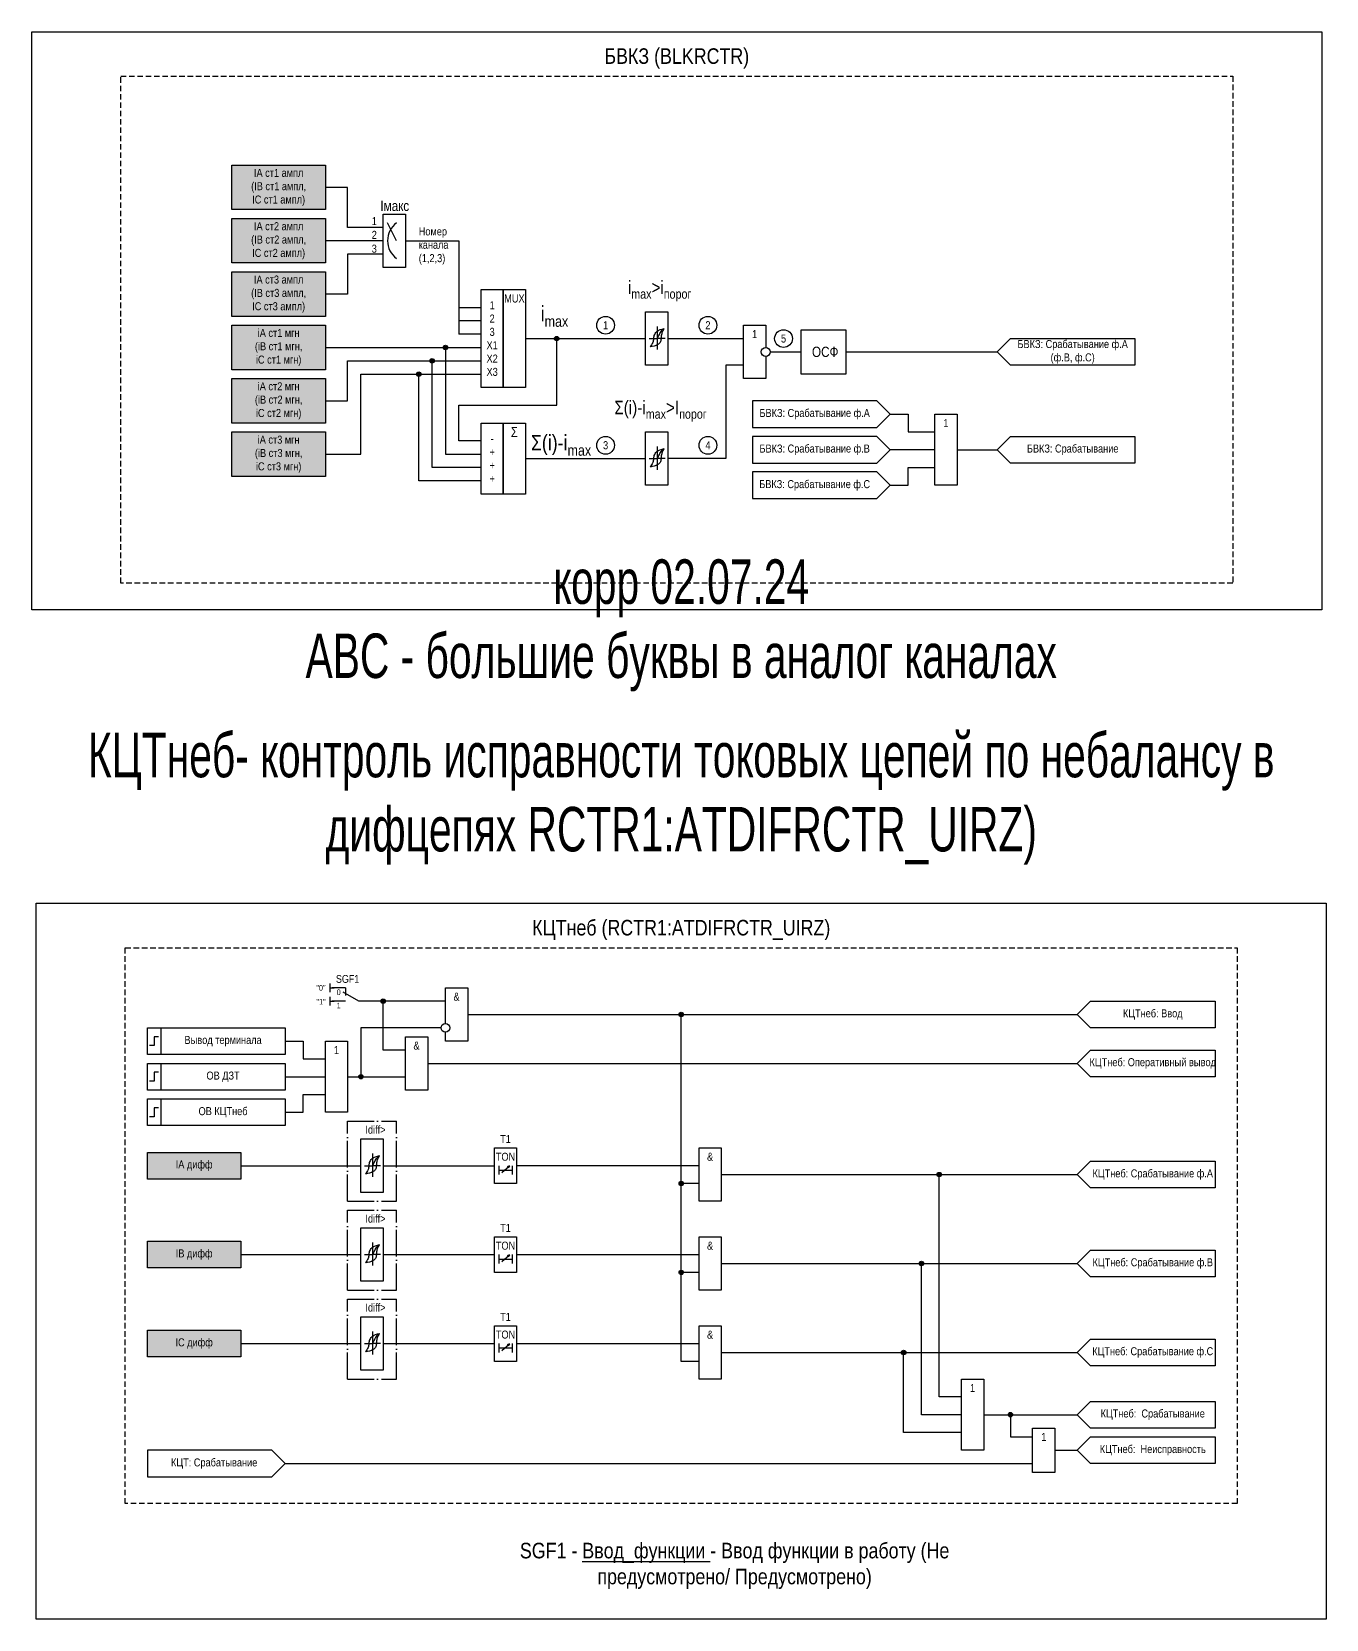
# Model space of a CAD drawing. Header units: millimetres. Extents: x -2824 to 4649, y -997 to 959.
# Drawn here: x 4357 to 4648, y -808 to -451 of the extents above; entities that cross this region are included whole.
import ezdxf
from ezdxf.enums import TextEntityAlignment as Align

# ---------------------------------------------------------------- set-up
doc = ezdxf.new("R2010")
doc.units = ezdxf.units.MM
doc.linetypes.add('ACAD_ISO04W100', pattern=[30, 24, -3, 0, -3])
doc.linetypes.add('штриховая2', pattern=[0.375, 0.25, -0.125])
doc.layers.add('Основная', color=7, linetype='Continuous')
doc.styles.add('1.8_Gost_RD', font='ARIALN.TTF', dxfattribs={"height": 1.8})
doc.styles.add('2.5_Gost_RD', font='ARIALN.TTF', dxfattribs={"height": 2.5})
doc.styles.add('3.5_Gost_RD', font='ARIALN.TTF', dxfattribs={"height": 3.5})
doc.styles.add('Вывод', font='ARIALN.TTF', dxfattribs={"height": 2.5})
doc.styles.add('Компонент', font='ARIALN.TTF', dxfattribs={"height": 3.5})

# ---------------------------------------------------------------- blocks, each defined once
blk = doc.blocks.new('Точка')
at = {"ltscale": 100}
h = blk.add_hatch(color=256, dxfattribs=at)
h.dxf.hatch_style = 1
edge = h.paths.add_edge_path()
edge.add_arc((0, 0), 0.5, 0, 360)
blk.add_circle((0, 0), 0.5, dxfattribs=at)
blk = doc.blocks.new('*U24')
at = {"layer": 'Основная', "linetype": 'ACAD_ISO04W100', "ltscale": 0.25}
for p, q in [((0, 0), (11, 0)), ((0, -18), (0, 0)), ((11, -18), (11, 0)), ((0, -18), (11, -18))]:
    blk.add_line(p, q, dxfattribs=at)
at = {"layer": 'Основная', "style": 'Компонент'}
blk.add_attdef('ОУ', text='', height=3.5, dxfattribs=at).set_placement((11, 0), align=Align.MIDDLE_CENTER)
blk = doc.blocks.new('*U32')
at = {"layer": 'Основная', "color": 0}
blk.add_line((0, 0), (7, 4), dxfattribs=at)
at = {"layer": 'Основная', "ltscale": 0.35}
blk.add_line((6, 6), (6, 2.5), dxfattribs=at)
blk = doc.blocks.new('*U33')
at = {"layer": 'Основная', "color": 0}
for p, q in [((-3, 6), (-9, 6)), ((-3, 0), (-9, 0)), ((9, 0), (3, 0))]:
    blk.add_line(p, q, dxfattribs=at)
at = {"layer": 'Основная', "ltscale": 0.25, "xscale": -1}
blk.add_blockref('*U32', (3, 0), dxfattribs=at)
at = {"layer": 'Основная'}
for tag, height, style, p in [('В1', 2.5, 'Вывод', (-14, 6)), ('ОУ', 3.5, 'Компонент', (-2, 10)), ('В2', 2.5, 'Вывод', (-6, 4)), ('В3', 2.5, 'Вывод', (-6, -2))]:
    blk.add_attdef(tag, text='', height=height, dxfattribs=dict(at, style=style)).set_placement(p, align=Align.MIDDLE_CENTER)

msp = doc.modelspace()

# ---------------------------------------------------------------- hatches: boundary and pattern name
at = {"ltscale": 100, "true_color": 0x6bffb3}
h = msp.add_hatch(color=111, dxfattribs=at)
h.dxf.hatch_style = 1
h.paths.add_polyline_path([(4402, -481), (4423, -481), (4423, -491), (4402, -491)])
h = msp.add_hatch(color=111, dxfattribs=at)
h.dxf.hatch_style = 1
h.paths.add_polyline_path([(4402, -493), (4423, -493), (4423, -503), (4402, -503)])
h = msp.add_hatch(color=111, dxfattribs=at)
h.dxf.hatch_style = 1
h.paths.add_polyline_path([(4402, -505), (4423, -505), (4423, -515), (4402, -515)])
h = msp.add_hatch(color=111, dxfattribs=at)
h.dxf.hatch_style = 1
h.paths.add_polyline_path([(4402, -517), (4423, -517), (4423, -527), (4402, -527)])
h = msp.add_hatch(color=111, dxfattribs=at)
h.dxf.hatch_style = 1
h.paths.add_polyline_path([(4402, -529), (4423, -529), (4423, -539), (4402, -539)])
h = msp.add_hatch(color=111, dxfattribs=at)
h.dxf.hatch_style = 1
h.paths.add_polyline_path([(4402, -541), (4423, -541), (4423, -551), (4402, -551)])
h = msp.add_hatch(color=111, dxfattribs=at)
h.dxf.hatch_style = 1
h.paths.add_polyline_path([(4383, -703), (4404, -703), (4404, -709), (4383, -709)])
h = msp.add_hatch(color=111, dxfattribs=at)
h.dxf.hatch_style = 1
h.paths.add_polyline_path([(4383, -723), (4404, -723), (4404, -729), (4383, -729)])
h = msp.add_hatch(color=111, dxfattribs=at)
h.dxf.hatch_style = 1
h.paths.add_polyline_path([(4383, -743), (4404, -743), (4404, -749), (4383, -749)])

# ---------------------------------------------------------------- linework, layer by layer
at = {"color": 7, "ltscale": 100}
for p, q in [((4439, -498), (4437, -494)), ((4462.7, -707.54), (4464.37, -706.05)), ((4464.37, -706.05), (4463.85, -706.27)), ((4464.37, -706.05), (4464.11, -706.52)), ((4462.7, -727.54), (4464.37, -726.05)), ((4464.37, -726.05), (4463.85, -726.27)), ((4464.37, -726.05), (4464.11, -726.52)), ((4462.7, -747.54), (4464.37, -746.05)), ((4464.37, -746.05), (4463.85, -746.27)), ((4464.37, -746.05), (4464.11, -746.52))]:
    msp.add_line(p, q, dxfattribs=at)
at = {"ltscale": 100}
for p, q in [((4453, -513), (4453, -519)), ((4424, -665), (4424, -667)), ((4424, -666), (4425, -666)), ((4424, -668), (4424, -670)), ((4424, -669), (4425, -669)), ((4414, -686), (4423, -686)), ((4428, -686), (4441, -686)), ((4414, -773), (4582, -773))]:
    msp.add_line(p, q, dxfattribs=at)
for points in [[(4357, -451), (4647, -451), (4647, -581), (4357, -581)], [(4402, -481), (4423, -481), (4423, -491), (4402, -491)], [(4436, -492), (4441, -492), (4441, -504), (4436, -504)], [(4402, -493), (4423, -493), (4423, -503), (4402, -503)], [(4402, -505), (4423, -505), (4423, -515), (4402, -515)], [(4458, -509), (4463, -509), (4463, -531), (4458, -531)], [(4463, -509), (4468, -509), (4468, -531), (4463, -531)], [(4402, -517), (4423, -517), (4423, -527), (4402, -527)], [(4530, -518), (4540, -518), (4540, -528), (4530, -528)], [(4402, -529), (4423, -529), (4423, -539), (4402, -539)], [(4458, -539), (4463, -539), (4463, -555), (4458, -555)], [(4463, -539), (4468, -539), (4468, -555), (4463, -555)], [(4560, -537), (4565, -537), (4565, -553), (4560, -553)], [(4402, -541), (4423, -541), (4423, -551), (4402, -551)], [(4383, -675), (4386, -675), (4386, -681), (4383, -681)], [(4423, -678), (4428, -678), (4428, -694), (4423, -694)], [(4383, -683), (4386, -683), (4386, -689), (4383, -689)], [(4383, -691), (4386, -691), (4386, -697), (4383, -697)], [(4383, -703), (4404, -703), (4404, -709), (4383, -709)], [(4461, -702), (4466, -702), (4466, -710), (4461, -710)], [(4383, -723), (4404, -723), (4404, -729), (4383, -729)], [(4461, -722), (4466, -722), (4466, -730), (4461, -730)], [(4461, -742), (4466, -742), (4466, -750), (4461, -750)], [(4383, -743), (4404, -743), (4404, -749), (4383, -749)], [(4566, -754), (4571, -754), (4571, -770), (4566, -770)], [(4582, -765), (4587, -765), (4587, -775), (4582, -775)]]:
    msp.add_lwpolyline(points, close=True, dxfattribs=at)
for points in [[(4436, -495), (4428, -495), (4428, -486), (4423, -486)], [(4436, -498), (4424, -498), (4424, -498), (4423, -498)], [(4441, -498), (4453, -498), (4453, -513), (4458, -513)], [(4436, -501), (4428, -501), (4428, -510), (4423, -510)], [(4458, -516), (4453, -516)], [(4458, -519), (4453, -519)], [(4458, -543), (4453, -543), (4453, -535), (4475, -535), (4475, -520)], [(4468, -520), (4495, -520)], [(4500, -520), (4517, -520)], [(4423, -522), (4458, -522)], [(4450, -522), (4450, -546), (4458, -546)], [(4523, -523), (4530, -523)], [(4540, -523), (4574, -523)], [(4423, -534), (4428, -534), (4428, -525), (4458, -525)], [(4423, -546), (4431, -546), (4431, -528), (4458, -528)], [(4458, -552), (4444, -552), (4444, -528)], [(4458, -549), (4447, -549), (4447, -525)], [(4517, -526), (4513, -526), (4513, -547), (4500, -547)], [(4550, -537), (4554, -537), (4554, -541), (4560, -541)], [(4560, -545), (4550, -545)], [(4565, -545), (4574, -545)], [(4468, -547), (4495, -547)], [(4550, -553), (4554, -553), (4554, -549), (4560, -549)], [(4441, -680), (4436, -680), (4436, -669), (4431, -669)], [(4450, -669), (4436, -669)], [(4455, -672), (4592, -672)], [(4507, -710), (4503, -710), (4503, -672)], [(4414, -678), (4418, -678), (4418, -682), (4423, -682)], [(4449, -675), (4431, -675), (4431, -686)], [(4441, -680), (4436, -680)], [(4446, -683), (4592, -683)], [(4414, -694), (4418, -694), (4418, -690), (4423, -690)], [(4462, -706), (4462, -708)], [(4465, -706), (4465, -708)], [(4507, -706), (4466, -706)], [(4462, -707), (4465, -707)], [(4507, -730), (4503, -730), (4503, -710)], [(4512, -708), (4592, -708)], [(4566, -758), (4561, -758), (4561, -708)], [(4462, -726), (4462, -728)], [(4462, -727), (4465, -727)], [(4465, -726), (4465, -728)], [(4466, -726), (4507, -726)], [(4512, -728), (4592, -728)], [(4566, -762), (4557, -762), (4557, -728)], [(4507, -750), (4503, -750), (4503, -730)], [(4462, -746), (4462, -748)], [(4465, -746), (4465, -748)], [(4466, -746), (4507, -746)], [(4462, -747), (4465, -747)], [(4512, -748), (4592, -748)], [(4566, -766), (4553, -766), (4553, -748)], [(4571, -762), (4592, -762)], [(4577, -762), (4577, -767), (4577, -767), (4577, -767), (4582, -767)], [(4587, -770), (4592, -770)]]:
    msp.add_lwpolyline(points, dxfattribs=at)
at = {"color": 85, "ltscale": 100, "true_color": 0x58ba48}
msp.add_lwpolyline([(4358, -647), (4648, -647), (4648, -808), (4358, -808)], close=True, dxfattribs=at)
at = {"lineweight": 30, "ltscale": 100}
for points in [[(4385.5, -677), (4384.5, -677), (4384.5, -679), (4383.5, -679)], [(4385.5, -685), (4384.5, -685), (4384.5, -687), (4383.5, -687)], [(4385.5, -693), (4384.5, -693), (4384.5, -695), (4383.5, -695)]]:
    msp.add_lwpolyline(points, dxfattribs=at)
at = {"ltscale": 100}
for centre in [(4486, -517), (4509, -517), (4526, -520), (4486, -544), (4509, -544)]:
    msp.add_circle(centre, 2, dxfattribs=at)
at = {"color": 7, "ltscale": 100}
msp.add_arc((4442, -498), 5, 126.8699, 233.1301, dxfattribs=at)
at = {"layer": 'Основная', "ltscale": 100}
for p, q in [((4495, -515.5), (4495, -514)), ((4495, -514), (4500, -514)), ((4500, -514), (4500, -520)), ((4495, -523), (4495, -515)), ((4500, -520), (4500, -526)), ((4495, -526), (4495, -523)), ((4500, -526), (4495, -526)), ((4495, -542.5), (4495, -541)), ((4495, -541), (4500, -541)), ((4495, -550), (4495, -542)), ((4500, -541), (4500, -547)), ((4500, -547), (4500, -553)), ((4495, -553), (4495, -550)), ((4500, -553), (4495, -553)), ((4431, -701.5), (4431, -700)), ((4431, -700), (4436, -700)), ((4431, -709), (4431, -701)), ((4436, -700), (4436, -706)), ((4436, -706), (4461, -706)), ((4436, -706), (4436, -712)), ((4431, -712), (4431, -709)), ((4436, -712), (4431, -712)), ((4431, -721.5), (4431, -720)), ((4431, -720), (4436, -720)), ((4431, -729), (4431, -721)), ((4436, -720), (4436, -726)), ((4436, -726), (4461, -726)), ((4436, -726), (4436, -732)), ((4431, -732), (4431, -729)), ((4436, -732), (4431, -732)), ((4431, -741.5), (4431, -740)), ((4431, -740), (4436, -740)), ((4431, -749), (4431, -741)), ((4436, -740), (4436, -746)), ((4436, -746), (4461, -746)), ((4436, -746), (4436, -752)), ((4431, -752), (4431, -749)), ((4436, -752), (4431, -752))]:
    msp.add_line(p, q, dxfattribs=at)
at = {"layer": 'Основная'}
for p, q in [((4497.6, -517.28), (4497.6, -522.48)), ((4497.6, -544.28), (4497.6, -549.48)), ((4433.6, -703.28), (4433.6, -708.48)), ((4433.6, -723.28), (4433.6, -728.48)), ((4433.6, -743.28), (4433.6, -748.48))]:
    msp.add_line(p, q, dxfattribs=at)
at = {"layer": 'Основная', "color": 7, "ltscale": 100}
for p, q in [((4495.79, -520), (4497.6, -520)), ((4499.42, -520), (4497.6, -520)), ((4495.79, -547), (4497.6, -547)), ((4499.42, -547), (4497.6, -547)), ((4404, -706), (4431, -706)), ((4431.79, -706), (4433.6, -706)), ((4435.42, -706), (4433.6, -706)), ((4404, -726), (4431, -726)), ((4431.79, -726), (4433.6, -726)), ((4435.42, -726), (4433.6, -726)), ((4404, -746), (4431, -746)), ((4431.79, -746), (4433.6, -746)), ((4435.42, -746), (4433.6, -746))]:
    msp.add_line(p, q, dxfattribs=at)
at = {"layer": 'Основная', "linetype": 'штриховая2', "ltscale": 5}
for points in [[(4377, -461), (4627, -461), (4627, -575), (4377, -575)], [(4378, -657), (4628, -657), (4628, -782), (4378, -782)]]:
    msp.add_lwpolyline(points, close=True, dxfattribs=at)
at = {"layer": 'Основная', "ltscale": 100}
for points in [[(4522, -524), (4522, -529), (4517, -529), (4517, -517), (4522, -517), (4522, -522)], [(4450, -674), (4450, -666), (4455, -666), (4455, -678), (4450, -678), (4450, -676)]]:
    msp.add_lwpolyline(points, dxfattribs=at)
at = {"layer": 'Основная', "color": 0, "ltscale": 100}
for points in [[(4605, -520), (4605, -526), (4577, -526), (4574, -523), (4577, -520)], [(4519, -534), (4519, -540), (4547, -540), (4550, -537), (4547, -534)], [(4519, -542), (4519, -548), (4547, -548), (4550, -545), (4547, -542)], [(4605, -542), (4605, -548), (4577, -548), (4574, -545), (4577, -542)], [(4519, -550), (4519, -556), (4547, -556), (4550, -553), (4547, -550)], [(4623, -669), (4623, -675), (4595, -675), (4592, -672), (4595, -669)], [(4383, -675), (4414, -675), (4414, -681), (4383, -681)], [(4623, -680), (4623, -686), (4595, -686), (4592, -683), (4595, -680)], [(4383, -683), (4414, -683), (4414, -689), (4383, -689)], [(4383, -691), (4414, -691), (4414, -697), (4383, -697)], [(4623, -705), (4623, -711), (4595, -711), (4592, -708), (4595, -705)], [(4623, -725), (4623, -731), (4595, -731), (4592, -728), (4595, -725)], [(4623, -745), (4623, -751), (4595, -751), (4592, -748), (4595, -745)], [(4623, -759), (4623, -765), (4595, -765), (4592, -762), (4595, -759)], [(4623, -767), (4623, -773), (4595, -773), (4592, -770), (4595, -767)]]:
    msp.add_lwpolyline(points, close=True, dxfattribs=at)
at = {"layer": 'Основная', "ltscale": 100}
for points in [[(4441, -677), (4446, -677), (4446, -689), (4441, -689)], [(4507, -702), (4512, -702), (4512, -714), (4507, -714)], [(4507, -722), (4512, -722), (4512, -734), (4507, -734)], [(4507, -742), (4512, -742), (4512, -754), (4507, -754)], [(4383, -770), (4383, -776), (4411, -776), (4414, -773), (4411, -770)]]:
    msp.add_lwpolyline(points, close=True, dxfattribs=at)
for centre in [(4522, -523), (4450, -675)]:
    msp.add_circle(centre, 1, dxfattribs=at)
at = {"layer": 'Основная'}
for points in [[(4496.8, -520.08), (4496.6, -520.87), (4496, -521.88)], [(4498.48, -520.08), (4498.25, -520.87), (4497.76, -521.33), (4496, -521.88)], [(4496.8, -520.08), (4496.95, -519.29), (4497.44, -518.46), (4499.2, -517.74)], [(4497.6, -520), (4498, -519.28), (4498.47, -518.4), (4499.2, -517.74)], [(4498.48, -520.08), (4498.6, -519.29), (4498.81, -518.46), (4499.2, -517.74)], [(4496.8, -547.08), (4496.95, -546.29), (4497.44, -545.46), (4499.2, -544.74)], [(4497.6, -547), (4498, -546.28), (4498.47, -545.4), (4499.2, -544.74)], [(4498.48, -547.08), (4498.6, -546.29), (4498.81, -545.46), (4499.2, -544.74)], [(4496.8, -547.08), (4496.6, -547.87), (4496, -548.88)], [(4498.48, -547.08), (4498.25, -547.87), (4497.76, -548.33), (4496, -548.88)], [(4432.8, -706.08), (4432.6, -706.87), (4432, -707.88)], [(4434.48, -706.08), (4434.25, -706.87), (4433.76, -707.33), (4432, -707.88)], [(4432.8, -706.08), (4432.95, -705.29), (4433.44, -704.46), (4435.2, -703.74)], [(4433.6, -706), (4434, -705.28), (4434.47, -704.4), (4435.2, -703.74)], [(4434.48, -706.08), (4434.6, -705.29), (4434.81, -704.46), (4435.2, -703.74)], [(4432.8, -726.08), (4432.95, -725.29), (4433.44, -724.46), (4435.2, -723.74)], [(4433.6, -726), (4434, -725.28), (4434.47, -724.4), (4435.2, -723.74)], [(4434.48, -726.08), (4434.6, -725.29), (4434.81, -724.46), (4435.2, -723.74)], [(4432.8, -726.08), (4432.6, -726.87), (4432, -727.88)], [(4434.48, -726.08), (4434.25, -726.87), (4433.76, -727.33), (4432, -727.88)], [(4432.8, -746.08), (4432.6, -746.87), (4432, -747.88)], [(4434.48, -746.08), (4434.25, -746.87), (4433.76, -747.33), (4432, -747.88)], [(4432.8, -746.08), (4432.95, -745.29), (4433.44, -744.46), (4435.2, -743.74)], [(4433.6, -746), (4434, -745.28), (4434.47, -744.4), (4435.2, -743.74)], [(4434.48, -746.08), (4434.6, -745.29), (4434.81, -744.46), (4435.2, -743.74)]]:
    msp.add_spline(points, degree=3, dxfattribs=at)

# ---------------------------------------------------------------- block references
at = {"layer": 'Основная', "ltscale": 100}
for p in [(4475, -520), (4447, -525), (4450, -522), (4444, -528), (4436, -669), (4503, -672), (4431, -686), (4503, -710), (4561, -708), (4557, -728), (4503, -730), (4553, -748), (4577, -762)]:
    msp.add_blockref('Точка', p, dxfattribs=at)
at = {"layer": 'Основная', "ltscale": 0.25, "xscale": 0.5, "yscale": 0.5, "zscale": 0.5}
msp.add_blockref('*U33', (4429, -669), dxfattribs=at).add_auto_attribs({'ОУ': 'SGF1', 'В1': '"0"', 'В2': '0', 'В3': '1'})
at = {"layer": 'Основная', "ltscale": 0.25}
for p in [(4428, -696), (4428, -716), (4428, -736)]:
    msp.add_blockref('*U24', p, dxfattribs=at)

# ---------------------------------------------------------------- texts
at = {"color": 30, "ltscale": 100, "char_height": 3.5, "attachment_point": 5, "style": '3.5_Gost_RD'}
for s, insert, width in [('\\pt108.5;БВКЗ (BLKRCTR)', (4502, -457), 250), ('\\pt108.5;КЦТнеб (RCTR1:ATDIFRCTR_UIRZ)', (4503, -653), 250), ('SGF1 - {\\LВвод_функции} - Ввод функции в работу (Не предусмотрено/ Предусмотрено)', (4515, -796), 111.8874)]:
    msp.add_mtext(s, dxfattribs=dict(at, insert=insert, width=width))
at = {"ltscale": 100, "attachment_point": 5}
for s, insert, char_height, width, style in [('IA ст1 ампл\\P(IB ст1 ампл, \\PIC ст1 ампл)', (4412.5, -486), 1.8, 21, '1.8_Gost_RD'), ('IA ст2 ампл\\P(IB ст2 ампл, \\PIC ст2 ампл)', (4412.5, -498), 1.8, 21, '1.8_Gost_RD'), ('2', (4434, -496.67), 1.8, 5, '2.5_Gost_RD'), ('1', (4434, -493.58), 1.8, 5, '2.5_Gost_RD'), ('3', (4434, -499.79), 1.8, 5, '2.5_Gost_RD'), ('IA ст3 ампл\\P(IB ст3 ампл, \\PIC ст3 ампл)', (4412.5, -510), 1.8, 21, '1.8_Gost_RD'), ('MUX', (4465.5, -511), 1.8, 5, '2.5_Gost_RD'), ('1', (4460.5, -512.5), 1.8, 5, '2.5_Gost_RD'), ('\\A1;i{\\H0.7x;\\S^ max;}', (4474.5, -515), 3.5, 5, '2.5_Gost_RD'), ('3', (4460.5, -518.5), 1.8, 5, '2.5_Gost_RD'), ('2', (4460.5, -515.5), 1.8, 5, '2.5_Gost_RD'), ('1', (4486, -517), 1.8, 4, '2.5_Gost_RD'), ('2', (4509, -517), 1.8, 4, '2.5_Gost_RD'), ('iA ст1 мгн\\P(iB ст1 мгн, \\PiC ст1 мгн)', (4412.5, -522), 1.8, 21, '1.8_Gost_RD'), ('X1', (4460.5, -521.5), 1.8, 5, '2.5_Gost_RD'), ('5', (4526, -520), 1.8, 4, '2.5_Gost_RD'), ('X2', (4460.5, -524.5), 1.8, 5, '2.5_Gost_RD'), (' ОСФ', (4535, -523), 2.3, 10, '2.5_Gost_RD'), ('X3', (4460.5, -527.5), 1.8, 5, '2.5_Gost_RD'), ('iA ст2 мгн\\P(iB ст2 мгн, \\PiC ст2 мгн)', (4412.5, -534), 1.8, 21, '1.8_Gost_RD'), ('iA ст3 мгн\\P(iB ст3 мгн, \\PiC ст3 мгн)', (4412.5, -546), 1.8, 21, '1.8_Gost_RD'), ('-', (4460.5, -542.5), 1.8, 5, '2.5_Gost_RD'), ('Σ', (4465.5, -541), 2.3, 5, '2.5_Gost_RD'), ('\\A1;Σ(i)-i{\\H0.7x;\\S^ max;}', (4476, -544), 3.5, 5, '2.5_Gost_RD'), ('+', (4460.5, -545.5), 1.8, 5, '2.5_Gost_RD'), ('3', (4486, -544), 1.8, 4, '2.5_Gost_RD'), ('4', (4509, -544), 1.8, 4, '2.5_Gost_RD'), ('+', (4460.5, -548.5), 1.8, 5, '2.5_Gost_RD'), ('+', (4460.5, -551.5), 1.8, 5, '2.5_Gost_RD'), ('1', (4425.5, -680), 1.8, 5, '2.5_Gost_RD'), ('T1', (4463.5, -700), 1.8, 5, '2.5_Gost_RD'), ('TON', (4463.5, -704), 1.8, 5, '2.5_Gost_RD'), ('IA дифф', (4393.5, -706), 1.8, 21, '1.8_Gost_RD'), ('T1', (4463.5, -720), 1.8, 5, '2.5_Gost_RD'), ('TON', (4463.5, -724), 1.8, 5, '2.5_Gost_RD'), ('IB дифф', (4393.5, -726), 1.8, 21, '1.8_Gost_RD'), ('T1', (4463.5, -740), 1.8, 5, '2.5_Gost_RD'), ('IC дифф', (4393.5, -746), 1.8, 21, '1.8_Gost_RD'), ('TON', (4463.5, -744), 1.8, 5, '2.5_Gost_RD')]:
    msp.add_mtext(s, dxfattribs=dict(at, insert=insert, char_height=char_height, width=width, style=style))
at = {"color": 7, "ltscale": 100, "attachment_point": 1, "style": '1.8_Gost_RD'}
for s, insert, char_height in [('\\pi1.36569;Iмакс', (4434, -489), 2.3), ('Номер канала (1,2,3)', (4444, -495), 1.8)]:
    msp.add_mtext_dynamic_manual_height_columns(s, width=11, gutter_width=17.5, heights=[0], dxfattribs=dict(at, insert=insert, char_height=char_height))
at = {"color": 2, "ltscale": 100, "char_height": 10, "width": 290, "attachment_point": 5, "style": '3.5_Gost_RD'}
for s, insert in [('{\\W0.8;\\C85;\\c4766296;корр 02.07.24\\PАВС - большие буквы в аналог каналах}', (4503, -584.5)), ('{\\W0.8;\\C3;КЦТнеб- контроль исправности токовых цепей по небалансу в дифцепях RCTR1:ATDIFRCTR_UIRZ)}', (4503, -623.5))]:
    msp.add_mtext(s, dxfattribs=dict(at, insert=insert))
at = {"ltscale": 100, "insert": (4421, -668.5), "char_height": 1.25, "attachment_point": 1, "style": '3.5_Gost_RD'}
msp.add_mtext_dynamic_manual_height_columns('"1"', width=2, gutter_width=17.5, heights=[0], dxfattribs=at)
at = {"layer": 'Основная', "color": 7, "ltscale": 100, "attachment_point": 1, "style": '1.8_Gost_RD'}
for s, insert, char_height in [('\\A1;{\\C256;i\\H0.7x;\\S^ max;\\H1.42857x;>i\\H0.7x;\\S^ порог;}', (4491, -507), 3), ('\\A1;{\\C256;Σ(i)-i\\H0.7x;\\S^ max;\\H1.42857x;>I\\H0.7x;\\S^ порог;}', (4488, -534), 3), ('Idiff>', (4432, -697), 1.8), ('Idiff>', (4432, -717), 1.8), ('Idiff>', (4432, -737), 1.8)]:
    msp.add_mtext_dynamic_manual_height_columns(s, width=4, gutter_width=17.5, heights=[0], dxfattribs=dict(at, insert=insert, char_height=char_height))
at = {"layer": 'Основная', "ltscale": 100, "char_height": 1.8, "width": 5, "attachment_point": 5, "style": '2.5_Gost_RD'}
for s, insert in [('1', (4519.5, -519)), ('1', (4562.5, -539)), ('&', (4452.5, -668)), ('&', (4443.5, -679)), ('&', (4509.5, -704)), ('&', (4509.5, -724)), ('&', (4509.5, -744)), ('1', (4568.5, -756)), ('1', (4584.5, -767))]:
    msp.add_mtext(s, dxfattribs=dict(at, insert=insert))
at = {"layer": 'Основная', "color": 0, "ltscale": 100, "char_height": 1.8, "width": 28, "attachment_point": 5, "style": '2.5_Gost_RD'}
for s, insert in [('{\\C256;БВКЗ: Срабатывание ф.А (ф.В, ф.С)}', (4591, -523)), ('{\\C256;БВКЗ: Срабатывание ф.А}', (4533, -537)), ('{\\C256;БВКЗ: Срабатывание ф.В}', (4533, -545)), ('{\\C256;БВКЗ: Срабатывание}', (4591, -545)), ('{\\C256;БВКЗ: Срабатывание ф.С}', (4533, -553)), ('КЦТнеб: Ввод', (4609, -672)), ('Вывод терминала', (4400, -678)), ('{\\C256;КЦТнеб: Оперативный вывод}', (4609, -683)), ('{\\C256;ОВ ДЗТ}', (4400, -686)), ('{\\C256;ОВ КЦТнеб}', (4400, -694)), ('{\\C256;КЦТнеб: Срабатывание ф.А}', (4609, -708)), ('{\\C256;КЦТнеб: Срабатывание ф.В}', (4609, -728)), ('{\\C256;КЦТнеб: Срабатывание ф.С}', (4609, -748)), ('{\\C256;КЦТнеб:  Срабатывание}', (4609, -762)), ('{\\C256;КЦТнеб:  Неисправность}', (4609, -770)), ('КЦТ: Срабатывание', (4398, -773))]:
    msp.add_mtext(s, dxfattribs=dict(at, insert=insert))

doc.saveas('drawing.dxf')
